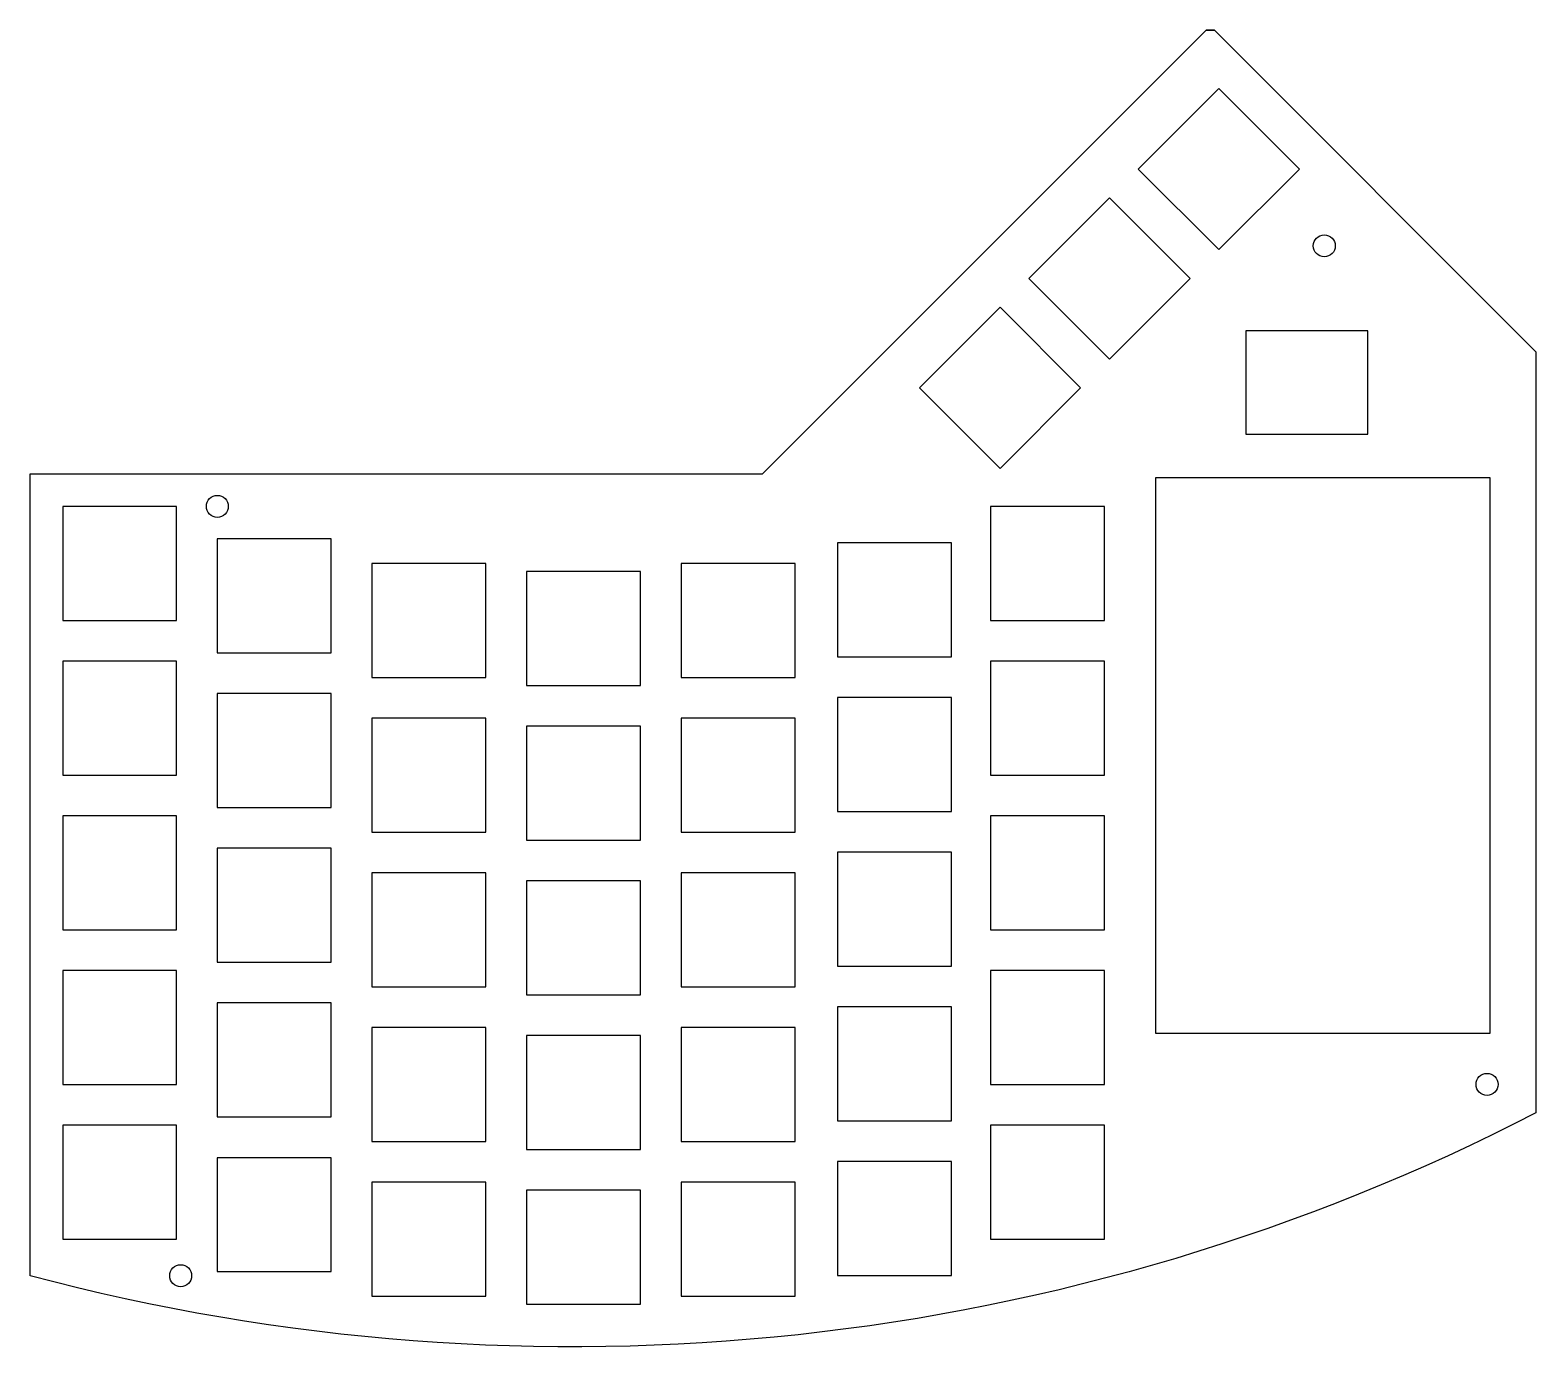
# Model space of a CAD drawing. Header units: inches. Extents: x -9.06 to -1.77, y 0.97 to 7.34.
import ezdxf

# ---------------------------------------------------------------- set-up
doc = ezdxf.new("R2010")
doc.units = ezdxf.units.IN
doc.layers.get('0').update_dxf_attribs({"linetype": 'CONTINUOUS'})

msp = doc.modelspace()

# ---------------------------------------------------------------- linework, layer by layer
for p, q in [((-3.3661, 7.3425), (-5.5118, 5.1969)), ((-3.3268, 7.3425), (-3.3661, 7.3425)), ((-1.7717, 5.7874), (-3.3268, 7.3425))]:
    msp.add_line(p, q)
msp.add_lwpolyline([(-9.0551, 1.3189), (-9.0551, 5.1969), (-5.5118, 5.1969), (-3.3661, 7.3425), (-3.3268, 7.3425), (-1.7717, 5.7874), (-1.7717, 2.1063, -0.18642)], format="xyb", close=True)
for points in [[(-3.3055, 6.2809), (-2.9158, 6.6707), (-3.3055, 7.0604), (-3.6953, 6.6707)], [(-3.8345, 5.752), (-3.4447, 6.1417), (-3.8345, 6.5315), (-4.2242, 6.1417)], [(-4.7531, 5.6128), (-4.3634, 5.2231), (-3.9737, 5.6128), (-4.3634, 6.0025)], [(-2.5846, 5.8878), (-3.1752, 5.8878), (-3.1752, 5.3878), (-2.5846, 5.3878)], [(-3.6109, 5.1775), (-3.6109, 2.4918), (-1.9922, 2.4918), (-1.9922, 5.1775)], [(-8.3465, 4.4882), (-8.3465, 5.0394), (-8.8976, 5.0394), (-8.8976, 4.4882)], [(-4.4094, 5.0394), (-4.4094, 4.4882), (-3.8583, 4.4882), (-3.8583, 5.0394)], [(-8.1496, 4.3307), (-7.5984, 4.3307), (-7.5984, 4.8819), (-8.1496, 4.8819)], [(-4.5988, 4.8638), (-5.15, 4.8638), (-5.15, 4.3126), (-4.5988, 4.3126)], [(-7.4016, 4.7638), (-7.4016, 4.2126), (-6.8504, 4.2126), (-6.8504, 4.7638)], [(-5.3543, 4.2126), (-5.3543, 4.7638), (-5.9055, 4.7638), (-5.9055, 4.2126)], [(-6.1024, 4.7244), (-6.6535, 4.7244), (-6.6535, 4.1732), (-6.1024, 4.1732)], [(-8.3465, 3.7402), (-8.3465, 4.2913), (-8.8976, 4.2913), (-8.8976, 3.7402)], [(-4.4094, 4.2913), (-4.4094, 3.7402), (-3.8583, 3.7402), (-3.8583, 4.2913)], [(-8.1496, 3.5827), (-7.5984, 3.5827), (-7.5984, 4.1339), (-8.1496, 4.1339)], [(-4.5988, 4.1157), (-5.15, 4.1157), (-5.15, 3.5646), (-4.5988, 3.5646)], [(-7.4016, 4.0157), (-7.4016, 3.4646), (-6.8504, 3.4646), (-6.8504, 4.0157)], [(-5.3543, 3.4646), (-5.3543, 4.0157), (-5.9055, 4.0157), (-5.9055, 3.4646)], [(-6.1024, 3.9764), (-6.6535, 3.9764), (-6.6535, 3.4252), (-6.1024, 3.4252)], [(-8.3465, 2.9921), (-8.3465, 3.5433), (-8.8976, 3.5433), (-8.8976, 2.9921)], [(-4.4094, 3.5433), (-4.4094, 2.9921), (-3.8583, 2.9921), (-3.8583, 3.5433)], [(-8.1496, 2.8346), (-7.5984, 2.8346), (-7.5984, 3.3858), (-8.1496, 3.3858)], [(-4.5988, 3.3677), (-5.15, 3.3677), (-5.15, 2.8165), (-4.5988, 2.8165)], [(-7.4016, 3.2677), (-7.4016, 2.7165), (-6.8504, 2.7165), (-6.8504, 3.2677)], [(-6.1024, 3.2283), (-6.6535, 3.2283), (-6.6535, 2.6772), (-6.1024, 2.6772)], [(-5.3543, 2.7165), (-5.3543, 3.2677), (-5.9055, 3.2677), (-5.9055, 2.7165)], [(-8.3465, 2.2441), (-8.3465, 2.7953), (-8.8976, 2.7953), (-8.8976, 2.2441)], [(-4.4094, 2.7953), (-4.4094, 2.2441), (-3.8583, 2.2441), (-3.8583, 2.7953)], [(-8.1496, 2.0866), (-7.5984, 2.0866), (-7.5984, 2.6378), (-8.1496, 2.6378)], [(-4.5988, 2.6197), (-5.15, 2.6197), (-5.15, 2.0685), (-4.5988, 2.0685)], [(-7.4016, 2.5197), (-7.4016, 1.9685), (-6.8504, 1.9685), (-6.8504, 2.5197)], [(-6.1024, 2.4803), (-6.6535, 2.4803), (-6.6535, 1.9291), (-6.1024, 1.9291)], [(-5.3543, 1.9685), (-5.3543, 2.5197), (-5.9055, 2.5197), (-5.9055, 1.9685)], [(-8.8976, 2.0472), (-8.8976, 1.4961), (-8.3465, 1.4961), (-8.3465, 2.0472)], [(-4.4094, 2.0472), (-4.4094, 1.4961), (-3.8583, 1.4961), (-3.8583, 2.0472)], [(-8.1496, 1.8898), (-8.1496, 1.3386), (-7.5984, 1.3386), (-7.5984, 1.8898)], [(-5.15, 1.8717), (-5.15, 1.3205), (-4.5988, 1.3205), (-4.5988, 1.8717)], [(-7.4016, 1.7717), (-7.4016, 1.2205), (-6.8504, 1.2205), (-6.8504, 1.7717)], [(-5.9055, 1.7717), (-5.9055, 1.2205), (-5.3543, 1.2205), (-5.3543, 1.7717)], [(-6.6535, 1.7323), (-6.6535, 1.1811), (-6.1024, 1.1811), (-6.1024, 1.7323)]]:
    msp.add_lwpolyline(points, close=True)
for centre in [(-2.7953, 6.2992), (-8.1496, 5.0394), (-2.0079, 2.2441), (-8.3268, 1.3189)]:
    msp.add_circle(centre, 0.0531)

doc.saveas('drawing.dxf')
